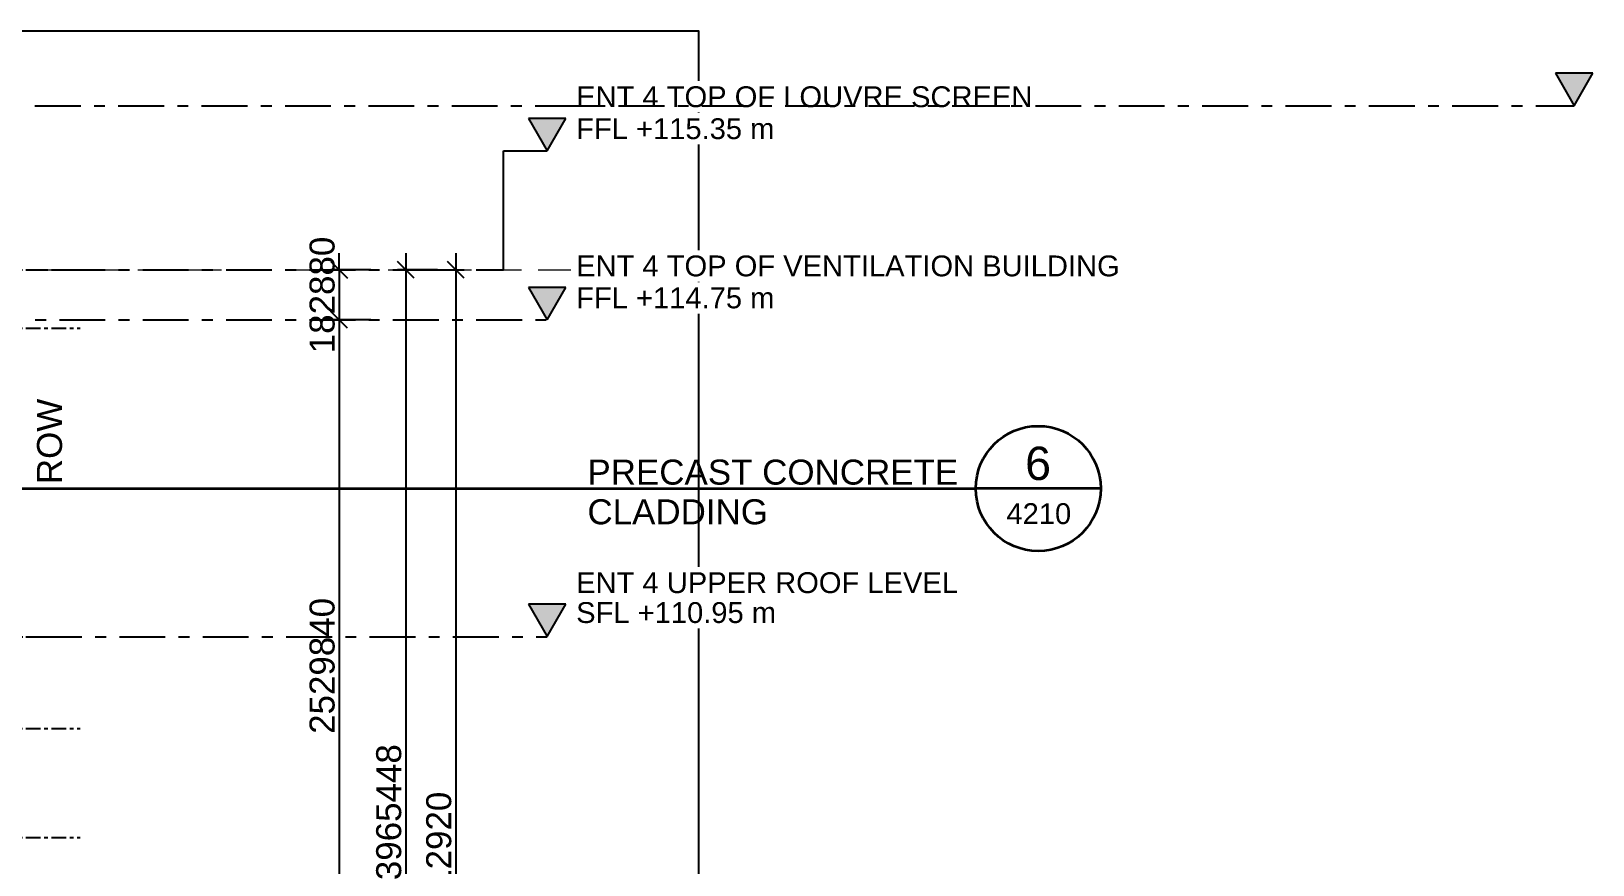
# Model space of a CAD drawing. Header units: millimetres. Extents: x 663313 to 1226001, y 1431724 to 1620898.
# Drawn here: x 968605 to 987334, y 1515819 to 1525819 of the extents above; entities that cross this region are included whole.
import ezdxf

# ---------------------------------------------------------------- set-up
doc = ezdxf.new("R2010")
doc.units = ezdxf.units.MM
for name, pattern in [('CENTER', [50.8, 31.75, -6.35, 6.35, -6.35]), ('DPA_Grid _ Level 100', [1000, 550, -160, 130, -160]), ('DPA_Hidden 100', [600, 400, -200]), ('TA_GL_000.70000', [1.925, 0.7, -0.175, 0.175, -0.175, 0.7])]:
    doc.linetypes.add(name, pattern=pattern)
doc.layers.add('000 - 0_HIDE_OBJ_FRAMING_DEF_SUB', color=7, linetype='Continuous', plot=False)
for name, color, linetype in [('000 - 0_SYM_DWG_GRIDLINE_MAIN_COLOR_251', 7, 'Continuous'), ('000 - GRID', 7, 'CENTER'), ('_PP-Dim', 7, 'Continuous')]:
    doc.layers.add(name, color=color, linetype=linetype)
doc.styles.add('Arial', font='arial.ttf')
doc.styles.add('Arial_1', font='arial.ttf', dxfattribs={"height": 125})
doc.styles.add('Arial_2', font='arial.ttf', dxfattribs={"height": 300})
doc.styles.add('TA', font='', dxfattribs={"height": 4.5})
doc.styles.get('TA').set_extended_font_data('Cordia New')
doc.dimstyles.new('DPA-DIM-3_0_T-T', dxfattribs={"dimscale": 304.8, "dimtxt": 1.004192, "dimasz": 0.656168, "dimexe": 0.328084, "dimexo": 0.0625, "dimgap": 0.164042, "dimtad": 1, "dimdec": 0, "dimlfac": 304.8, "dimzin": 0, "dimdsep": 46, "dimtxsty": 'Arial_2', "dimblk1": 'OBLIQUE', "dimblk2": 'OBLIQUE', "dimsah": 1, "dimcen": 0.09, "dimdle": 0.656168, "dimclrd": 7, "dimclre": 7, "dimclrt": 7, "dimadec": 8, "dimazin": 0, "dimtfac": 1, "dimtdec": 4, "dimtix": 1, "dimtmove": 0, "dimatfit": 3, "dimfxl": 0.004306, "dimfxlon": 1, "dimtvp": 1, "dimtolj": 1, "dimtzin": 0, "dimarcsym": 2})

# ---------------------------------------------------------------- blocks, each defined once
blk = doc.blocks.new('A$Cbc3bdfda')
at = {"layer": 'Defpoints', "color": 7}
blk.add_lwpolyline([(0, -400), (775, -400), (775, 0), (0, 0)], close=True, dxfattribs=at)
blk = doc.blocks.new('*U4825')
at = {"layer": '000 - 0_SYM_DWG_GRIDLINE_MAIN_COLOR_251', "color": 7, "linetype": 'ByBlock', "ltscale": 5}
blk.add_line((30, 0), (-326, 0), dxfattribs=at)
at = {"layer": '000 - 0_SYM_DWG_GRIDLINE_MAIN_COLOR_251', "color": 7}
for p in [(-296, 0), (0, 0)]:
    blk.add_point(p, dxfattribs=at)
at = {"color": 7, "style": 'TA', "flags": 1}
blk.add_attdef('LOCATION', (6, -6), '', height=4.5, rotation=270, dxfattribs=at)
blk = doc.blocks.new('W-1-PP18-ST_ENT4_REV00_20260602-145720_ELEVATION_3_DIMS')
at = {"layer": '000 - GRID', "color": 7, "linetype": 'TA_GL_000.70000', "xscale": 50, "yscale": 50, "zscale": 50, "rotation": 180}
for p in [(-14800, 115350), (-14800, 114650), (-14800, 110950), (-14800, 109850), (-14800, 108540)]:
    blk.add_blockref('*U4825', p, dxfattribs=at)
blk = doc.blocks.new('Level - ARC - Level-3597206-ENT 4 ELE-3 sheet')
at = {"layer": '000 - 0_HIDE_OBJ_FRAMING_DEF_SUB'}
blk.add_hatch(color=7, dxfattribs=at).paths.add_polyline_path([(-1789853, 115139), (-1790077, 114751), (-1790301, 115139)])
at = {"layer": '000 - 0_HIDE_OBJ_FRAMING_DEF_SUB', "color": 7, "lineweight": 25}
for p, q in [((-1789853, 115139), (-1790301, 115139)), ((-1790301, 115139), (-1790077, 114751)), ((-1790077, 114751), (-1789853, 115139))]:
    blk.add_line(p, q, dxfattribs=at)
blk = doc.blocks.new('_Oblique')
at = {"color": 7, "linetype": 'ByBlock', "lineweight": -2}
blk.add_line((-0.5, -0.5), (0.5, 0.5), dxfattribs=at)
blk = doc.blocks.new('*D4502')
at = {"layer": '000 - 0_HIDE_OBJ_FRAMING_DEF_SUB', "color": 7, "lineweight": -2, "transparency": 16777216}
for p, q in [((4606, 115350), (4606, 115550)), ((4987, 115350), (4506, 115350)), ((4606, 115350), (4606, 114750)), ((4987, 114750), (4506, 114750)), ((4606, 114750), (4606, 114550))]:
    blk.add_line(p, q, dxfattribs=at)
at = {"layer": 'Defpoints', "color": 7, "transparency": 16777216}
for p in [(5006, 115350), (4606, 114750), (5006, 114750)]:
    blk.add_point(p, dxfattribs=at)
at = {"layer": '000 - 0_HIDE_OBJ_FRAMING_DEF_SUB', "color": 7, "lineweight": -2, "transparency": 16777216, "xscale": 200, "yscale": 200, "zscale": 200}
for p, rotation in [((4606, 115350), 270), ((4606, 114750), 90)]:
    blk.add_blockref('_Oblique', p, dxfattribs=dict(at, rotation=rotation))
at = {"layer": '000 - 0_HIDE_OBJ_FRAMING_DEF_SUB', "color": 7, "transparency": 16777216, "insert": (4403, 115050), "char_height": 300, "width": 830.65, "attachment_point": 5, "rotation": 90, "style": 'Arial_2'}
blk.add_mtext('\\A1;182880', dxfattribs=at)
blk = doc.blocks.new('*D4503')
at = {"layer": '000 - 0_HIDE_OBJ_FRAMING_DEF_SUB', "color": 7, "lineweight": -2, "transparency": 16777216}
for p, q in [((4606, 114950), (4606, 106250)), ((4987, 114750), (4506, 114750)), ((4987, 106450), (4506, 106450))]:
    blk.add_line(p, q, dxfattribs=at)
at = {"layer": 'Defpoints', "color": 7, "transparency": 16777216}
for p in [(5006, 114750), (4606, 106450), (5006, 106450)]:
    blk.add_point(p, dxfattribs=at)
at = {"layer": '000 - 0_HIDE_OBJ_FRAMING_DEF_SUB', "color": 7, "lineweight": -2, "transparency": 16777216, "xscale": 200, "yscale": 200, "zscale": 200}
for p, rotation in [((4606, 114750), 90), ((4606, 106450), 270)]:
    blk.add_blockref('_Oblique', p, dxfattribs=dict(at, rotation=rotation))
at = {"layer": '000 - 0_HIDE_OBJ_FRAMING_DEF_SUB', "color": 7, "transparency": 16777216, "insert": (4403, 110600), "char_height": 300, "width": 1107.53, "attachment_point": 5, "rotation": 90, "style": 'Arial_2'}
blk.add_mtext('\\A1;2529840', dxfattribs=at)
blk = doc.blocks.new('Level - STR - Level-10993990-ENT 4 ELE-3 sheet')
at = {"layer": '000 - 0_HIDE_OBJ_FRAMING_DEF_SUB'}
blk.add_hatch(color=7, dxfattribs=at).paths.add_polyline_path([(-1789853, 111339), (-1790077, 110951), (-1790301, 111339)])
at = {"layer": '000 - 0_HIDE_OBJ_FRAMING_DEF_SUB', "color": 7, "lineweight": 25}
for p, q in [((-1789853, 111339), (-1790301, 111339)), ((-1790301, 111339), (-1790077, 110951)), ((-1790077, 110951), (-1789853, 111339))]:
    blk.add_line(p, q, dxfattribs=at)
blk = doc.blocks.new('*D4508')
at = {"layer": '000 - 0_HIDE_OBJ_FRAMING_DEF_SUB', "color": 7, "lineweight": -2, "transparency": 16777216}
for p, q in [((6005, 115550), (6005, 101000)), ((5513, 115350), (6105, 115350)), ((5513, 101200), (6105, 101200))]:
    blk.add_line(p, q, dxfattribs=at)
at = {"layer": 'Defpoints', "color": 7, "transparency": 16777216}
for p in [(5494, 115350), (5494, 101200), (6005, 101200)]:
    blk.add_point(p, dxfattribs=at)
at = {"layer": '000 - 0_HIDE_OBJ_FRAMING_DEF_SUB', "color": 7, "lineweight": -2, "transparency": 16777216, "xscale": 200, "yscale": 200, "zscale": 200}
for p, rotation in [((6005, 115350), 90), ((6005, 101200), 270)]:
    blk.add_blockref('_Oblique', p, dxfattribs=dict(at, rotation=rotation))
at = {"layer": '000 - 0_HIDE_OBJ_FRAMING_DEF_SUB', "color": 7, "transparency": 16777216, "insert": (5802, 108275), "char_height": 300, "width": 1384.41, "attachment_point": 5, "rotation": 90, "style": 'Arial_2'}
blk.add_mtext('\\A1;4312920', dxfattribs=at)
blk = doc.blocks.new('DPA_AN_Callout Symbol - UP-Down-6278882-ENT 4 ELE-3 sheet')
at = {"layer": '000 - 0_HIDE_OBJ_FRAMING_DEF_SUB', "color": 7, "lineweight": 35}
blk.add_line((-1784938, 112731), (-1783438, 112731), dxfattribs=at)
blk.add_circle((-1784188, 112728), 750, dxfattribs=at)
blk = doc.blocks.new('*D4532')
at = {"layer": '000 - 0_HIDE_OBJ_FRAMING_DEF_SUB', "color": 7, "lineweight": -2, "transparency": 16777216}
for p, q in [((5405, 115550), (5405, 102140)), ((5786, 115350), (5305, 115350)), ((5786, 102340), (5305, 102340))]:
    blk.add_line(p, q, dxfattribs=at)
at = {"layer": 'Defpoints', "color": 7, "transparency": 16777216}
for p in [(5805, 115350), (5405, 102340), (5805, 102340)]:
    blk.add_point(p, dxfattribs=at)
at = {"layer": '000 - 0_HIDE_OBJ_FRAMING_DEF_SUB', "color": 7, "lineweight": -2, "transparency": 16777216, "xscale": 200, "yscale": 200, "zscale": 200}
for p, rotation in [((5405, 115350), 90), ((5405, 102340), 270)]:
    blk.add_blockref('_Oblique', p, dxfattribs=dict(at, rotation=rotation))
at = {"layer": '000 - 0_HIDE_OBJ_FRAMING_DEF_SUB', "color": 7, "transparency": 16777216, "insert": (5202, 108845), "char_height": 300, "width": 1384.41, "attachment_point": 5, "rotation": 90, "style": 'Arial_2'}
blk.add_mtext('\\A1;3965448', dxfattribs=at)
blk = doc.blocks.new('W-1-PP18-ST_ENT4_REV00_20260602-153342_ELEVATION_3_EX')
at = {"layer": '000 - 0_HIDE_OBJ_FRAMING_DEF_SUB', "color": 7}
for p, q in [((6578.8869, 116779.7709), (7102.1056, 116779.7709)), ((6578.8869, 115350), (6578.8869, 116779.7709))]:
    blk.add_line(p, q, dxfattribs=at)
at = {"layer": '000 - 0_HIDE_OBJ_FRAMING_DEF_SUB', "color": 7, "linetype": 'DPA_Grid _ Level 100'}
for p, q in [((-19749.6143, 115350), (6578.8869, 115350)), ((-19749.6143, 114750), (7102.1056, 114750)), ((-21029.5361, 110950), (7102.1056, 110950))]:
    blk.add_line(p, q, dxfattribs=at)
at = {"layer": '000 - 0_HIDE_OBJ_FRAMING_DEF_SUB', "color": 7, "linetype": 'DPA_Hidden 100', "lineweight": 9}
blk.add_line((-17007.1092, 115350), (15092.8908, 115350), dxfattribs=at)
at = {"layer": '000 - 0_HIDE_OBJ_FRAMING_DEF_SUB', "color": 7, "lineweight": 35}
blk.add_line((-2264.2295, 112728.0237), (12240.5359, 112728.0237), dxfattribs=at)
at = {"layer": '000 - 0_HIDE_OBJ_FRAMING_DEF_SUB', "color": 7, "lineweight": 25}
for name, p in [('Level - ARC - Level-3597206-ENT 4 ELE-3 sheet', (1809493.9065, 2570)), ('Level - ARC - Level-3597206-ENT 4 ELE-3 sheet', (1797178.8102, 2029.7709)), ('Level - ARC - Level-3597206-ENT 4 ELE-3 sheet', (1797178.8102, 0)), ('Level - STR - Level-10993990-ENT 4 ELE-3 sheet', (1797178.8102, 0))]:
    blk.add_blockref(name, p, dxfattribs=at)
at = {"layer": '000 - 0_HIDE_OBJ_FRAMING_DEF_SUB', "color": 7, "lineweight": 35}
blk.add_blockref('DPA_AN_Callout Symbol - UP-Down-6278882-ENT 4 ELE-3 sheet', (1797178.8102, 0), dxfattribs=at)
at = {"layer": '000 - 0_HIDE_OBJ_FRAMING_DEF_SUB', "color": 7, "insert": (982.2359, 112780.957), "char_height": 300, "width": 1282.7, "attachment_point": 1, "rotation": 90, "style": 'Arial_2'}
blk.add_mtext('ROW', dxfattribs=at)
at = {"layer": '000 - 0_HIDE_OBJ_FRAMING_DEF_SUB', "color": 7, "lineweight": 9, "attachment_point": 1}
for s, insert, char_height, width, style in [('6', (12833.2369, 113229.9853), 400, 376.793125, 'Arial_1'), ('4210', (12609.0625, 112551.4738), 250, 929.9575, 'Arial')]:
    blk.add_mtext(s, dxfattribs=dict(at, insert=insert, char_height=char_height, width=width, style=style))
at = {"layer": '000 - 0_HIDE_OBJ_FRAMING_DEF_SUB', "color": 7, "char_height": 300, "attachment_point": 1, "style": 'Arial_2'}
for s, insert, width in [('PRECAST CONCRETE ', (7583.7155, 113074.8847), 5611.8125), ('CLADDING ', (7583.7155, 112598.6347), 2797.889375)]:
    blk.add_mtext(s, dxfattribs=dict(at, insert=insert, width=width))
at = {"layer": '000 - 0_HIDE_OBJ_FRAMING_DEF_SUB', "color": 7}
for base, p1, p2, override, picture, middle in [((4606.0892, 114750), (5006.0892, 115350), (5006.0892, 114750), {"dimpost": '<>', "dimclrd": 7, "dimclre": 7, "dimclrt": 7, "dimfxl": 600}, '*D4502', (4402.9173, 115050)), ((5404.8803, 102340), (5804.8803, 115350), (5804.8803, 102340), {"dimpost": '<>', "dimclrd": 7, "dimclre": 7, "dimclrt": 7, "dimfxl": 13010}, '*D4532', (5201.6061, 108845)), ((6004.8803, 101200), (5493.8498, 115350), (5493.8498, 101200), {"dimpost": '<>', "dimclrd": 7, "dimclre": 7, "dimclrt": 7, "dimfxl": 14150}, '*D4508', (5801.6061, 108275)), ((4606.0892, 106450), (5006.0892, 114750), (5006.0892, 106450), {"dimpost": '<>', "dimclrd": 7, "dimclre": 7, "dimclrt": 7, "dimfxl": 8300}, '*D4503', (4402.9173, 110600))]:
    dim = blk.add_linear_dim(base=base, p1=p1, p2=p2, angle=90, dimstyle='DPA-DIM-3_0_T-T', override=override, dxfattribs=at)
    dim.commit()
    dim.dimension.update_dxf_attribs({"geometry": picture, "text_midpoint": middle})
at = {"layer": '000 - 0_HIDE_OBJ_FRAMING_DEF_SUB', "color": 7, "char_height": 250, "attachment_point": 1, "style": 'Arial', "bg_fill": 3, "box_fill_scale": 1.25, "bg_fill_color": 256, "bg_fill_true_color": 13158600, "bg_fill_transparency": 0}
for s, insert, width in [('ENT 4 TOP OF LOUVRE SCREEN', (7448.4311, 117553.3262), 6629.955625), ('ENT 4 TOP OF VENTILATION BUILDING', (7448.4311, 115523.5554), 7920.6725), ('ENT 4 UPPER ROOF LEVEL', (7448.4311, 111723.5554), 5539.660625)]:
    blk.add_mtext(s, dxfattribs=dict(at, insert=insert, width=width))
for s, insert, width in [('FFL +115.35 m', (7448.4311, 117169.8124), 2878.058125), ('FFL +114.75 m', (7448.4311, 115140.0416), 2878.058125), ('SFL +110.95 m', (7448.4311, 111364.6916), 2902.10875)]:
    blk.add_mtext(s, dxfattribs=dict(at, insert=insert, width=width))
at = {"layer": '000 - 0_HIDE_OBJ_FRAMING_DEF_SUB', "color": 7, "linetype": 'DPA_Grid _ Level 100'}
blk.add_line((-27043.3908, 117320), (19417.2019, 117320), dxfattribs=at)

msp = doc.modelspace()

# ---------------------------------------------------------------- block references
at = {"color": 7}
msp.add_blockref('W-1-PP18-ST_ENT4_REV00_20260602-145720_ELEVATION_3_DIMS', (967692.4165, 1407605.0011), dxfattribs=at)
at = {"layer": '_PP-Dim', "color": 7, "xscale": 50, "yscale": 50, "zscale": 50}
msp.add_blockref('A$Cbc3bdfda', (937862.5634, 1525819.1136), dxfattribs=at)

# ---------------------------------------------------------------- next in the draw order: block references
at = {"color": 7}
msp.add_blockref('W-1-PP18-ST_ENT4_REV00_20260602-153342_ELEVATION_3_EX', (967692.4165, 1407605.0011), dxfattribs=at)

doc.saveas('drawing.dxf')
